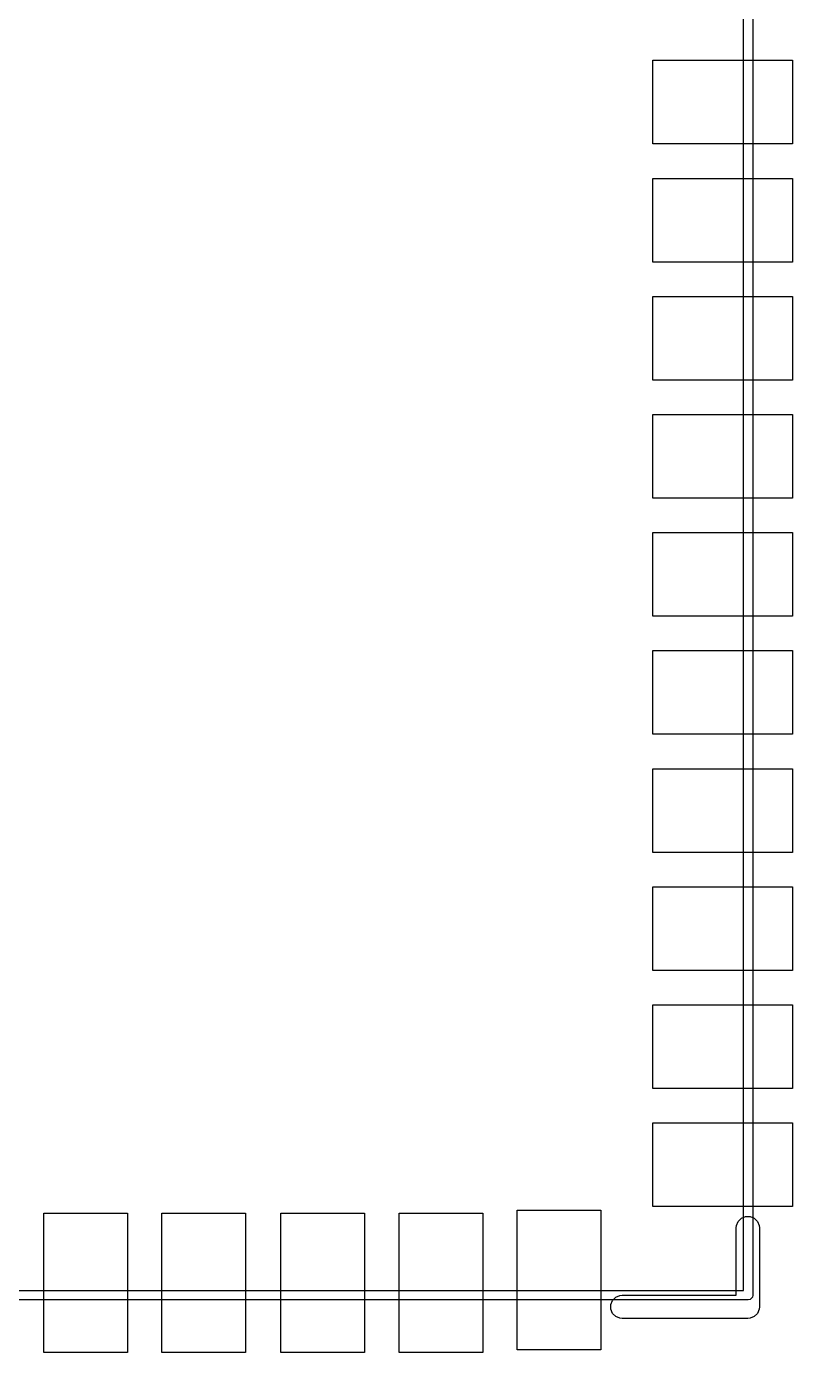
# Model space of a CAD drawing. Extents: x 100 to 191, y -173 to -30.
# Drawn here: x 149.73 to 157.96, y -76.06 to -61.79 of the extents above; entities that cross this region are included whole.
import ezdxf

# ---------------------------------------------------------------- set-up
doc = ezdxf.new("R2010")
doc.units = 0
doc.layers.add('BLACK', color=7, linetype='CONTINUOUS')

msp = doc.modelspace()

# ---------------------------------------------------------------- linework, layer by layer
at = {"layer": 'BLACK', "linetype": 'Continuous'}
for p, q in [((157.437, -75.39057), (157.437, -50.01557)), ((157.537, -49.96557), (157.537, -75.44057)), ((156.462, -63.05557), (156.462, -62.15557)), ((156.462, -62.15557), (157.962, -62.15557)), ((156.462, -63.05557), (156.462, -62.15557)), ((156.462, -62.15557), (157.962, -62.15557)), ((157.962, -62.15557), (157.962, -63.05557)), ((157.962, -62.15557), (157.962, -63.05557)), ((157.962, -63.05557), (156.462, -63.05557)), ((157.962, -63.05557), (156.462, -63.05557)), ((156.462, -64.32557), (156.462, -63.42557)), ((156.462, -63.42557), (157.962, -63.42557)), ((156.462, -64.32557), (156.462, -63.42557)), ((156.462, -63.42557), (157.962, -63.42557)), ((157.962, -63.42557), (157.962, -64.32557)), ((157.962, -63.42557), (157.962, -64.32557)), ((157.962, -64.32557), (156.462, -64.32557)), ((157.962, -64.32557), (156.462, -64.32557)), ((156.462, -65.59557), (156.462, -64.69557)), ((156.462, -64.69557), (157.962, -64.69557)), ((156.462, -65.59557), (156.462, -64.69557)), ((156.462, -64.69557), (157.962, -64.69557)), ((157.962, -64.69557), (157.962, -65.59557)), ((157.962, -64.69557), (157.962, -65.59557)), ((157.962, -65.59557), (156.462, -65.59557)), ((157.962, -65.59557), (156.462, -65.59557)), ((156.462, -66.86557), (156.462, -65.96557)), ((156.462, -65.96557), (157.962, -65.96557)), ((156.462, -66.86557), (156.462, -65.96557)), ((156.462, -65.96557), (157.962, -65.96557)), ((157.962, -65.96557), (157.962, -66.86557)), ((157.962, -65.96557), (157.962, -66.86557)), ((157.962, -66.86557), (156.462, -66.86557)), ((157.962, -66.86557), (156.462, -66.86557)), ((156.462, -68.13557), (156.462, -67.23557)), ((156.462, -67.23557), (157.962, -67.23557)), ((156.462, -68.13557), (156.462, -67.23557)), ((156.462, -67.23557), (157.962, -67.23557)), ((157.962, -67.23557), (157.962, -68.13557)), ((157.962, -67.23557), (157.962, -68.13557)), ((157.962, -68.13557), (156.462, -68.13557)), ((157.962, -68.13557), (156.462, -68.13557)), ((156.462, -69.40557), (156.462, -68.50557)), ((156.462, -68.50557), (157.962, -68.50557)), ((156.462, -69.40557), (156.462, -68.50557)), ((156.462, -68.50557), (157.962, -68.50557)), ((157.962, -68.50557), (157.962, -69.40557)), ((157.962, -68.50557), (157.962, -69.40557)), ((157.962, -69.40557), (156.462, -69.40557)), ((157.962, -69.40557), (156.462, -69.40557)), ((156.462, -70.67557), (156.462, -69.77557)), ((156.462, -69.77557), (157.962, -69.77557)), ((156.462, -70.67557), (156.462, -69.77557)), ((156.462, -69.77557), (157.962, -69.77557)), ((157.962, -69.77557), (157.962, -70.67557)), ((157.962, -69.77557), (157.962, -70.67557)), ((157.962, -70.67557), (156.462, -70.67557)), ((157.962, -70.67557), (156.462, -70.67557)), ((156.462, -71.94557), (156.462, -71.04557)), ((156.462, -71.04557), (157.962, -71.04557)), ((156.462, -71.94557), (156.462, -71.04557)), ((156.462, -71.04557), (157.962, -71.04557)), ((157.962, -71.04557), (157.962, -71.94557)), ((157.962, -71.04557), (157.962, -71.94557)), ((157.962, -71.94557), (156.462, -71.94557)), ((157.962, -71.94557), (156.462, -71.94557)), ((156.462, -73.21557), (156.462, -72.31557)), ((156.462, -72.31557), (157.962, -72.31557)), ((156.462, -73.21557), (156.462, -72.31557)), ((156.462, -72.31557), (157.962, -72.31557)), ((157.962, -72.31557), (157.962, -73.21557)), ((157.962, -72.31557), (157.962, -73.21557)), ((157.962, -73.21557), (156.462, -73.21557)), ((157.962, -73.21557), (156.462, -73.21557)), ((156.462, -74.48557), (156.462, -73.58557)), ((156.462, -73.58557), (157.962, -73.58557)), ((156.462, -74.48557), (156.462, -73.58557)), ((156.462, -73.58557), (157.962, -73.58557)), ((157.962, -73.58557), (157.962, -74.48557)), ((157.962, -73.58557), (157.962, -74.48557)), ((149.912, -76.05557), (149.912, -74.55557)), ((149.912, -74.55557), (150.812, -74.55557)), ((149.912, -76.05557), (149.912, -74.55557)), ((149.912, -74.55557), (150.812, -74.55557)), ((150.812, -74.55557), (150.812, -76.05557)), ((150.812, -74.55557), (150.812, -76.05557)), ((151.182, -76.05557), (151.182, -74.55557)), ((151.182, -74.55557), (152.082, -74.55557)), ((151.182, -76.05557), (151.182, -74.55557)), ((151.182, -74.55557), (152.082, -74.55557)), ((152.082, -74.55557), (152.082, -76.05557)), ((152.082, -74.55557), (152.082, -76.05557)), ((152.462, -76.05557), (152.462, -74.55557)), ((152.462, -74.55557), (153.362, -74.55557)), ((152.462, -76.05557), (152.462, -74.55557)), ((152.462, -74.55557), (153.362, -74.55557)), ((153.362, -74.55557), (153.362, -76.05557)), ((153.362, -74.55557), (153.362, -76.05557)), ((153.732, -76.05557), (153.732, -74.55557)), ((153.732, -74.55557), (154.632, -74.55557)), ((153.732, -76.05557), (153.732, -74.55557)), ((153.732, -74.55557), (154.632, -74.55557)), ((154.632, -74.55557), (154.632, -76.05557)), ((154.632, -74.55557), (154.632, -76.05557)), ((155.002, -76.02557), (155.002, -74.52557)), ((155.002, -74.52557), (155.902, -74.52557)), ((155.002, -76.02557), (155.002, -74.52557)), ((155.002, -74.52557), (155.902, -74.52557)), ((155.902, -74.52557), (155.902, -76.02557)), ((155.902, -74.52557), (155.902, -76.02557)), ((157.962, -74.48557), (156.462, -74.48557)), ((157.962, -74.48557), (156.462, -74.48557)), ((157.412554, -74.611636), (157.457614, -74.592972)), ((157.457614, -74.592972), (157.506386, -74.592972)), ((157.506386, -74.592972), (157.551446, -74.611636)), ((157.357, -74.71557), (157.359402, -74.691184)), ((157.357, -75.44057), (157.357, -74.71557)), ((157.359402, -74.691184), (157.378066, -74.646124)), ((157.378066, -74.646124), (157.412554, -74.611636)), ((157.551446, -74.611636), (157.585934, -74.646124)), ((157.585934, -74.646124), (157.604598, -74.691184)), ((157.604598, -74.691184), (157.607, -74.71557)), ((157.607, -74.71557), (157.607, -75.56557)), ((139.612, -75.39057), (157.437, -75.39057)), ((156.062554, -75.461636), (156.107614, -75.442972)), ((156.107614, -75.442972), (156.132, -75.44057)), ((156.132, -75.44057), (157.357, -75.44057)), ((157.537, -75.44057), (157.533194, -75.459704)), ((157.487, -75.49057), (139.562, -75.49057)), ((156.009402, -75.541184), (156.028066, -75.496124)), ((156.009402, -75.589956), (156.009402, -75.541184)), ((156.028066, -75.635016), (156.009402, -75.589956)), ((156.028066, -75.496124), (156.062554, -75.461636)), ((157.506134, -75.486764), (157.487, -75.49057)), ((157.533194, -75.459704), (157.506134, -75.486764)), ((157.604598, -75.589956), (157.585934, -75.635016)), ((157.607, -75.56557), (157.604598, -75.589956)), ((156.062554, -75.669504), (156.028066, -75.635016)), ((156.107614, -75.688168), (156.062554, -75.669504)), ((156.132, -75.69057), (156.107614, -75.688168)), ((157.482, -75.69057), (156.132, -75.69057)), ((157.506386, -75.688168), (157.482, -75.69057)), ((157.551446, -75.669504), (157.506386, -75.688168)), ((157.585934, -75.635016), (157.551446, -75.669504)), ((150.812, -76.05557), (149.912, -76.05557)), ((150.812, -76.05557), (149.912, -76.05557)), ((152.082, -76.05557), (151.182, -76.05557)), ((152.082, -76.05557), (151.182, -76.05557)), ((153.362, -76.05557), (152.462, -76.05557)), ((153.362, -76.05557), (152.462, -76.05557)), ((154.632, -76.05557), (153.732, -76.05557)), ((154.632, -76.05557), (153.732, -76.05557)), ((155.902, -76.02557), (155.002, -76.02557)), ((155.902, -76.02557), (155.002, -76.02557))]:
    msp.add_line(p, q, dxfattribs=at)

doc.saveas('drawing.dxf')
